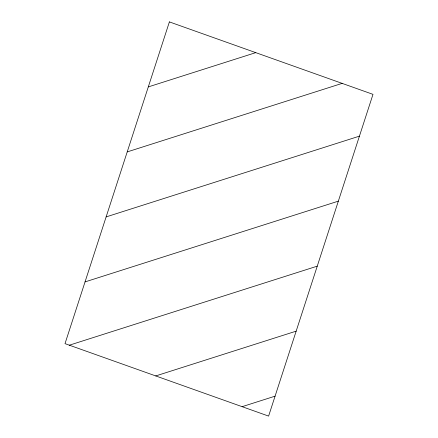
<?xml version="1.0" encoding="UTF-8"?>
<svg xmlns="http://www.w3.org/2000/svg" width="438" height="438" viewBox="0 0 438 438"><rect width="100%" height="100%" fill="white"/><g stroke="black" fill="none" stroke-linecap="round" stroke-linejoin="round"><path stroke-width="0.66" d="M148.307 86.905L255.77 52.642M127.217 151.904L342.149 83.379M106.127 216.909L359.428 136.152M85.038 281.908L338.344 201.151M69.352 345.188L317.254 266.156M155.731 375.93L296.165 331.155M242.11 406.672L275.075 396.16M169.391 21.9L65.01 343.644L268.609 416.1L372.99 94.356L169.391 21.9"/></g></svg>
